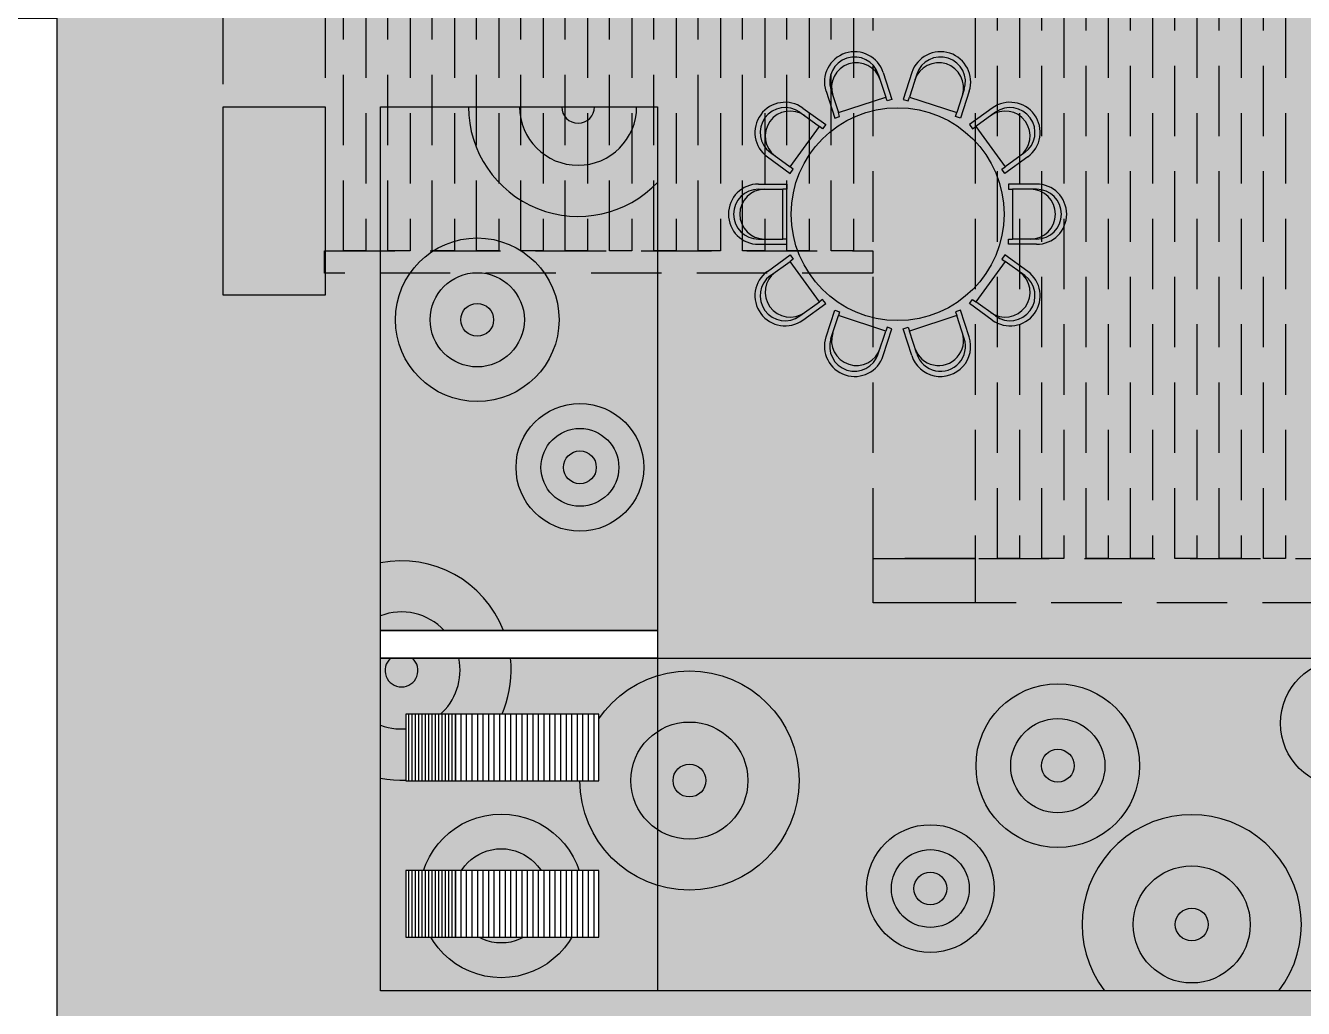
# Model space of a CAD drawing. Header units: metres. Extents: x 1769 to 3632, y 809 to 2652.
# Drawn here: x 2696.72 to 2708.25, y 1845.13 to 1854 of the extents above; entities that cross this region are included whole.
import ezdxf

# ---------------------------------------------------------------- set-up
doc = ezdxf.new("R2010")
doc.units = ezdxf.units.M
doc.header["$LTSCALE"] = 10
doc.linetypes.add('HIDDEN', pattern=[9.525, 6.35, -3.175])
for name, color, linetype in [('A-COLS', 6, 'Continuous'), ('A-COLS-PATT+', 8, 'Continuous'), ('A-FLOR-LEVL', 2, 'Continuous'), ('A-FURN', 1, 'Continuous'), ('A-PATT+', 8, 'Continuous'), ('A-PROJ+', 1, 'HIDDEN'), ('A-WALL', 6, 'Continuous'), ('G+E_Muros', 7, 'Continuous'), ('L-POND+', 134, 'Continuous')]:
    doc.layers.add(name, color=color, linetype=linetype)

# ---------------------------------------------------------------- blocks, each defined once
blk = doc.blocks.new('ME-21')
at = {"layer": 'A-FURN', "ltscale": 0.01}
for p, q in [((-0.086, 1.133), (-0.018, 0.926)), ((-0.041, 1.148), (0.037, 0.906)), ((0.217, 1.148), (0.138, 0.906)), ((0.261, 1.133), (0.194, 0.926)), ((-0.558, 0.98), (-0.479, 0.738)), ((-0.514, 0.994), (-0.446, 0.787)), ((-0.446, 0.787), (-0.018, 0.926)), ((-0.007, 0.892), (-0.018, 0.926)), ((0.183, 0.892), (0.194, 0.926)), ((0.194, 0.926), (0.622, 0.787)), ((0.689, 0.994), (0.622, 0.787)), ((0.733, 0.98), (0.655, 0.738)), ((-0.767, 0.828), (-0.561, 0.679)), ((0.037, 0.906), (-0.007, 0.892)), ((0.138, 0.906), (0.183, 0.892)), ((0.942, 0.828), (0.737, 0.679)), ((-0.794, 0.79), (-0.618, 0.662)), ((-0.479, 0.738), (-0.435, 0.753)), ((-0.435, 0.753), (-0.446, 0.787)), ((0.611, 0.753), (0.622, 0.787)), ((0.655, 0.738), (0.611, 0.753)), ((0.97, 0.79), (0.793, 0.662)), ((-0.882, 0.298), (-0.618, 0.662)), ((-0.589, 0.641), (-0.618, 0.662)), ((-0.561, 0.679), (-0.589, 0.641)), ((0.737, 0.679), (0.764, 0.641)), ((0.764, 0.641), (0.793, 0.662)), ((0.793, 0.662), (1.058, 0.298)), ((-1.086, 0.389), (-0.881, 0.239)), ((-1.059, 0.426), (-0.882, 0.298)), ((1.262, 0.389), (1.056, 0.239)), ((1.234, 0.426), (1.058, 0.298)), ((-0.853, 0.277), (-0.882, 0.298)), ((-0.881, 0.239), (-0.853, 0.277)), ((1.029, 0.277), (1.058, 0.298)), ((1.056, 0.239), (1.029, 0.277)), ((-1.166, 0.143), (-0.912, 0.143)), ((-0.912, 0.143), (-0.912, 0.096)), ((1.341, 0.143), (1.087, 0.143)), ((1.087, 0.143), (1.087, 0.096)), ((-1.166, 0.096), (-0.948, 0.096)), ((-0.912, 0.096), (-0.948, 0.096)), ((-0.948, -0.354), (-0.948, 0.096)), ((1.087, 0.096), (1.123, 0.096)), ((1.341, 0.096), (1.123, 0.096)), ((1.123, 0.096), (1.123, -0.354)), ((-1.166, -0.354), (-0.948, -0.354)), ((-1.166, -0.4), (-0.912, -0.4)), ((-0.912, -0.354), (-0.948, -0.354)), ((-0.912, -0.4), (-0.912, -0.354)), ((1.087, -0.354), (1.123, -0.354)), ((1.087, -0.4), (1.087, -0.354)), ((1.341, -0.4), (1.087, -0.4)), ((1.341, -0.354), (1.123, -0.354)), ((-1.086, -0.646), (-0.881, -0.496)), ((-1.059, -0.683), (-0.882, -0.555)), ((-0.853, -0.534), (-0.882, -0.555)), ((-0.618, -0.919), (-0.882, -0.555)), ((-0.881, -0.496), (-0.853, -0.534)), ((1.058, -0.555), (0.793, -0.919)), ((1.056, -0.496), (1.029, -0.534)), ((1.029, -0.534), (1.058, -0.555)), ((1.262, -0.646), (1.056, -0.496)), ((1.234, -0.683), (1.058, -0.555)), ((-0.794, -1.047), (-0.618, -0.919)), ((-0.589, -0.898), (-0.618, -0.919)), ((-0.561, -0.936), (-0.589, -0.898)), ((0.737, -0.936), (0.764, -0.898)), ((0.764, -0.898), (0.793, -0.919)), ((0.97, -1.047), (0.793, -0.919)), ((-0.767, -1.085), (-0.561, -0.936)), ((-0.558, -1.237), (-0.479, -0.995)), ((-0.479, -0.995), (-0.435, -1.01)), ((-0.435, -1.01), (-0.446, -1.044)), ((0.655, -0.995), (0.611, -1.01)), ((0.611, -1.01), (0.622, -1.044)), ((0.733, -1.237), (0.655, -0.995)), ((0.942, -1.085), (0.737, -0.936)), ((-0.514, -1.251), (-0.446, -1.044)), ((-0.018, -1.183), (-0.446, -1.044)), ((-0.007, -1.149), (-0.018, -1.183)), ((0.037, -1.163), (-0.007, -1.149)), ((0.138, -1.163), (0.183, -1.149)), ((0.183, -1.149), (0.194, -1.183)), ((0.622, -1.044), (0.194, -1.183)), ((0.689, -1.251), (0.622, -1.044)), ((-0.086, -1.39), (-0.018, -1.183)), ((-0.041, -1.405), (0.037, -1.163)), ((0.217, -1.405), (0.138, -1.163)), ((0.261, -1.39), (0.194, -1.183))]:
    blk.add_line(p, q, dxfattribs=at)
blk.add_circle((0.088, -0.129), 0.96, dxfattribs=at)
for centre, radius, start, end in [((-0.3, 1.064), 0.272, 18, 198), ((-0.3, 1.064), 0.225, 18, 198), ((0.475, 1.064), 0.272, 342, 162), ((0.475, 1.064), 0.225, 342, 162), ((-0.283, 1.012), 0.225, 18, 198), ((0.458, 1.012), 0.225, 342, 162), ((-0.927, 0.608), 0.272, 54, 234), ((-0.927, 0.608), 0.225, 54, 234), ((1.102, 0.608), 0.272, 306, 126), ((1.102, 0.608), 0.225, 306, 126), ((-0.882, 0.576), 0.225, 54, 234), ((1.058, 0.576), 0.225, 306, 126), ((-1.166, -0.129), 0.272, 90, 270), ((1.341, -0.129), 0.272, 270, 90), ((-1.166, -0.129), 0.225, 90, 270), ((-1.111, -0.129), 0.225, 90, 270), ((1.287, -0.129), 0.225, 270, 90), ((1.341, -0.129), 0.225, 270, 90), ((-0.927, -0.865), 0.272, 126, 306), ((-0.927, -0.865), 0.225, 126, 306), ((-0.882, -0.833), 0.225, 126, 306), ((1.058, -0.833), 0.225, 234, 54), ((1.102, -0.865), 0.272, 234, 54), ((1.102, -0.865), 0.225, 234, 54), ((-0.3, -1.321), 0.272, 162, 342), ((-0.3, -1.321), 0.225, 162, 342), ((-0.283, -1.269), 0.225, 162, 342), ((0.475, -1.321), 0.272, 198, 18), ((0.458, -1.269), 0.225, 198, 18), ((0.475, -1.321), 0.225, 198, 18)]:
    blk.add_arc(centre, radius, start, end, dxfattribs=at)
blk = doc.blocks.new('A$Cce981d58')
at = {"layer": 'A-COLS-PATT+', "ltscale": 0.01}
h = blk.add_hatch(color=256, dxfattribs=at)
h.dxf.hatch_style = 1
h.paths.add_polyline_path([(0, 0.4), (0.92, 0.4), (0.92, 0), (0, 0)])
at = {"layer": 'A-COLS', "ltscale": 0.01}
blk.add_lwpolyline([(0, 0.4), (0.92, 0.4), (0.92, 0), (0, 0)], close=True, dxfattribs=at)
blk = doc.blocks.new('A$C178ca500')
at = {"layer": 'A-PROJ+', "ltscale": 0.01}
blk.add_lwpolyline([(0, 6.875), (0.2, 6.875), (0.2, 0), (0, 0)], close=True, dxfattribs=at)
blk = doc.blocks.new('A$Cb2cb29f0')
at = {"layer": 'A-PROJ+', "ltscale": 0.01}
blk.add_lwpolyline([(0, 4.1), (0.2, 4.1), (0.2, 0), (0, 0)], close=True, dxfattribs=at)
blk = doc.blocks.new('A$Cc2978ab6')
at = {"layer": 'A-COLS-PATT+', "ltscale": 0.01}
h = blk.add_hatch(color=256, dxfattribs=at)
h.dxf.hatch_style = 1
h.paths.add_polyline_path([(0, 4.475), (0.92, 4.475), (0.92, 2.775), (0, 2.775)])
at = {"layer": 'A-COLS', "ltscale": 0.01}
blk.add_lwpolyline([(0, 4.475), (0.92, 4.475), (0.92, 2.775), (0, 2.775)], close=True, dxfattribs=at)
at = {"layer": 'A-PROJ+', "ltscale": 0.01}
for points in [[(0, 7.275), (0.92, 7.275), (0.92, 2.775), (0, 2.775)], [(5.865, 7.275), (6.785, 7.275), (6.785, 0.4), (5.865, 0.4)], [(5.86, 3.175), (5.86, 2.975), (0.915, 2.975), (0.915, 3.175)], [(5.865, 0), (5.865, 0.4), (20.489, 0.4), (20.489, 0)]]:
    blk.add_lwpolyline(points, close=True, dxfattribs=at)
for name, p in [('A$Cb2cb29f0', (1.087, 3.175)), ('A$Cb2cb29f0', (1.487, 3.175)), ('A$Cb2cb29f0', (1.887, 3.175)), ('A$Cb2cb29f0', (2.287, 3.175)), ('A$Cb2cb29f0', (2.687, 3.175)), ('A$Cb2cb29f0', (3.087, 3.175)), ('A$Cb2cb29f0', (3.487, 3.175)), ('A$Cb2cb29f0', (3.887, 3.175)), ('A$Cb2cb29f0', (4.287, 3.175)), ('A$Cb2cb29f0', (4.687, 3.175)), ('A$Cb2cb29f0', (5.087, 3.175)), ('A$Cb2cb29f0', (5.487, 3.175)), ('A$C178ca500', (6.985, 0.4)), ('A$C178ca500', (7.385, 0.4)), ('A$C178ca500', (7.785, 0.4)), ('A$C178ca500', (8.185, 0.4)), ('A$C178ca500', (8.585, 0.4)), ('A$C178ca500', (8.985, 0.4)), ('A$C178ca500', (9.385, 0.4))]:
    blk.add_blockref(name, p, dxfattribs=at)
at = {"layer": 'G+E_Muros'}
blk.add_blockref('A$Cce981d58', (5.865, 0), dxfattribs=at)
blk = doc.blocks.new('reposera')
blk.add_wipeout([(0, 0.3), (0.57, 0.3), (0.665, 0.3), (0.87, 0.3), (0.97, 0.3), (1.54, 0.3), (1.583, 0.3), (1.642, 0.3), (1.69, 0.3), (1.74, 0.3), (1.74, -0.3), (1.69, -0.3), (1.642, -0.3), (1.572, -0.3), (1.54, -0.3), (0.97, -0.3), (0.849, -0.3), (0.647, -0.3), (0.57, -0.3), (0, -0.3)]).dxf.layer = 'A-FURN'
at = {"layer": 'A-FURN'}
h = blk.add_hatch(dxfattribs=at)
h.set_pattern_fill('_USER', color=253, scale=0.03, angle=90, style=0, pattern_type=0)
h.set_pattern_definition([(90, (7e-15, -0.3), (-0.03, 2e-18), [])])
h.paths.add_polyline_path([(0.45, 0.3), (0, 0.3), (0, -0.3), (0.45, -0.3)])
h = blk.add_hatch(dxfattribs=at)
h.set_pattern_fill('_USER', color=253, scale=0.05, angle=90, style=0, pattern_type=0)
h.set_pattern_definition([(90, (0.45, -0.3), (-0.05, 3e-18), [])])
h.paths.add_polyline_path([(1.74, 0.3), (0.45, 0.3), (0.45, -0.3), (1.74, -0.3)])
blk.add_line((0.45, -0.3), (0.45, 0.3), dxfattribs=at)
blk.add_lwpolyline([(0, -0.3), (1.74, -0.3), (1.74, 0.3), (0, 0.3), (0, -0.3)], dxfattribs=at)
blk = doc.blocks.new('A$Ca70b421f')
at = {"layer": 'A-PATT+', "ltscale": 0.01, "true_color": 0x939598}
h = blk.add_hatch(dxfattribs=at)
h.set_pattern_fill('DOLMIT', color=252, scale=0.018)
edge = h.paths.add_edge_path()
edge.add_line((25.336, 3.261), (25.336, 0.2))
edge.add_line((25.336, 0.2), (21.714, 0.201))
edge.add_arc((21.085, 39.148), 38.953, 269.1827, 270.9248, ccw=False)
edge.add_arc((20.492, -1.918), 2.118, 88.9999, 105.352)
edge.add_arc((20.284, -1.103), 1.277, 106.0408, 133.345)
edge.add_line((19.408, -0.174), (20.181, -0.894))
edge.add_arc((22.738, -4.49), 4.413, 113.9193, 125.4178, ccw=False)
edge.add_arc((23.173, -5.742), 5.735, 93.3642, 112.8262, ccw=False)
edge.add_line((22.837, -0.017), (25.336, 0))
edge.add_line((25.336, 0), (40.875, 0))
edge.add_line((40.875, 0), (40.875, 8.862))
edge.add_line((40.875, 8.862), (64.844, 22.7))
edge.add_line((64.844, 22.7), (63.676, 24.724))
edge.add_line((63.676, 24.724), (62.117, 23.824))
edge.add_line((62.117, 23.824), (61.542, 24.82))
edge.add_line((61.542, 24.82), (63.101, 25.72))
edge.add_line((63.101, 25.72), (57.787, 34.924))
edge.add_line((57.787, 34.924), (54.607, 33.088))
edge.add_line((54.607, 33.088), (54.606, 20.815))
edge.add_line((54.606, 20.815), (49.844, 18.066))
edge.add_line((49.844, 18.066), (50.419, 17.07))
edge.add_line((50.419, 17.07), (50.029, 16.845))
edge.add_line((50.029, 16.845), (49.454, 17.841))
edge.add_line((49.454, 17.841), (45.184, 15.375))
edge.add_line((45.184, 15.375), (16.566, 15.375))
edge.add_line((16.566, 15.375), (16.566, 15.5))
edge.add_line((16.566, 15.5), (7.179, 15.5))
edge.add_line((7.179, 15.5), (7.179, 19.454))
edge.add_line((7.179, 19.454), (0, 19.454))
edge.add_line((0, 19.454), (0.001, 13.375))
edge.add_line((0.001, 13.375), (15.066, 13.375))
edge.add_line((15.066, 13.375), (15.066, 2.417))
edge.add_arc((18.886, 2.473), 3.82, 180.8316, 254.2952)
edge.add_arc((18.514, 0.571), 1.895, 223.0293, 249.5502, ccw=False)
edge.add_arc((18.283, 1.041), 2.108, 148.2186, 236.7821, ccw=False)
edge.add_arc((18.64, 0.629), 2.633, 91.5547, 144.6769, ccw=False)
edge.add_line((18.568, 3.261), (25.336, 3.261))
h.paths.add_polyline_path([(28.836, 4.4), (37.975, 4.4), (37.975, 3.7), (29.536, 3.7), (29.536, 2.665), (28.836, 2.665)], flags=16)
h.paths.add_polyline_path([(23.836, 4.6), (17.986, 4.6), (17.986, 12.575), (20.486, 12.575), (20.486, 7.6), (37.975, 7.6), (37.975, 4.6)], flags=16)
edge = h.paths.add_edge_path(flags=16)
edge.add_arc((21.085, 39.148), 39.153, 269.1822, 270.8601, ccw=False)
edge.add_arc((20.492, -1.918), 1.918, 88.9906, 105.3155)
edge.add_arc((20.284, -1.103), 1.077, 106.1036, 121.8452)
edge.add_line((19.716, -0.188), (20.2, -0.638))
edge.add_arc((22.738, -4.49), 4.613, 113.8955, 123.3845, ccw=False)
edge.add_arc((23.173, -5.742), 5.935, 104.6475, 112.8445, ccw=False)
at = {"layer": 'A-FLOR-LEVL', "ltscale": 0.01}
blk.add_lwpolyline([(45.184, 15.375), (16.566, 15.375), (16.566, 15.5), (7.179, 15.5), (7.179, 19.454), (0, 19.454), (0.001, 13.375), (15.066, 13.375), (15.066, 2.417, 0.331995), (17.852, -1.205, -0.116239), (17.129, -0.722, -0.406889), (16.492, 2.151, -0.236031), (18.568, 3.261), (25.336, 3.261), (25.336, 0.2), (21.714, 0.201, -0.007602), (20.529, 0.2, 0.071471), (19.932, 0.124, 0.119704), (19.408, -0.174), (20.181, -0.894, -0.050214), (20.949, -0.456, -0.085124), (22.837, -0.017), (25.336, 0), (40.875, 0)], format="xyb", dxfattribs=at)
blk.add_lwpolyline([(23.836, 4.6), (17.986, 4.6), (17.986, 12.575), (20.486, 12.575), (20.486, 7.6), (37.975, 7.6), (37.975, 4.6), (23.836, 4.6)], dxfattribs=at)

msp = doc.modelspace()

# ---------------------------------------------------------------- block references
at = {"layer": 'A-FLOR-LEVL'}
msp.add_blockref('A$Ca70b421f', (2681.937, 1840.691), dxfattribs=at)

# ---------------------------------------------------------------- next in the draw order: hatches: boundary and pattern name
at = {"layer": 'L-POND+', "ltscale": 0.01}
h = msp.add_hatch(dxfattribs=at)
h.set_pattern_fill('DOTS', color=256, scale=0.084)
h.paths.add_polyline_path([(2719.913, 1848.291), (2719.913, 1845.291), (2699.923, 1845.291), (2699.923, 1848.291)])
h.paths.add_polyline_path([(2702.423, 1848.541), (2699.923, 1848.541), (2699.923, 1853.266), (2702.423, 1853.266)])

# ---------------------------------------------------------------- next in the draw order: linework, layer by layer
at = {"layer": 'A-FLOR-LEVL', "ltscale": 0.01}
msp.add_lwpolyline([(2699.923, 1848.291), (2702.423, 1848.291), (2702.423, 1845.291), (2699.923, 1845.291)], close=True, dxfattribs=at)
at = {"layer": 'A-WALL', "ltscale": 0.01}
msp.add_lwpolyline([(2702.423, 1848.291), (2699.923, 1848.291), (2699.923, 1848.541), (2702.423, 1848.541)], close=True, dxfattribs=at)
at = {"layer": 'L-POND+', "ltscale": 0.01}
for points in [[(2702.423, 1848.541), (2699.923, 1848.541), (2699.923, 1853.266), (2702.423, 1853.266), (2702.423, 1848.541)], [(2719.913, 1848.291), (2719.913, 1845.291), (2699.923, 1845.291), (2699.923, 1848.291), (2719.913, 1848.291)]]:
    msp.add_lwpolyline(points, dxfattribs=at)
for centre, radius in [((2700.796, 1851.344), 0.738), ((2700.796, 1851.344), 0.425), ((2700.796, 1851.344), 0.148), ((2701.722, 1850.013), 0.576), ((2701.722, 1850.013), 0.351), ((2701.722, 1850.013), 0.148), ((2708.618, 1847.705), 0.576), ((2702.71, 1847.188), 0.989), ((2706.033, 1847.322), 0.738), ((2706.033, 1847.322), 0.425), ((2702.71, 1847.188), 0.528), ((2706.033, 1847.322), 0.148), ((2702.71, 1847.188), 0.148), ((2701.013, 1846.148), 0.738), ((2704.883, 1846.214), 0.576), ((2701.013, 1846.148), 0.425), ((2704.883, 1846.214), 0.351), ((2704.883, 1846.214), 0.148), ((2707.241, 1845.89), 0.528), ((2701.013, 1846.148), 0.148), ((2707.241, 1845.89), 0.148)]:
    msp.add_circle(centre, radius, dxfattribs=at)
for centre, radius, start, end in [((2701.706, 1853.266), 0.989, 180, 316.5409), ((2701.706, 1853.266), 0.528, 180, 0), ((2701.706, 1853.266), 0.148, 180, 0), ((2700.113, 1848.181), 0.989, 21.3492, 101.0454), ((2700.113, 1848.181), 0.528, 42.981, 111.0255), ((2700.113, 1848.181), 0.989, 258.9546, 6.3864), ((2700.113, 1848.181), 0.528, 248.9745, 12.0231), ((2700.113, 1848.181), 0.148, 132.013, 47.987), ((2707.241, 1845.89), 0.989, 322.6788, 217.3212)]:
    msp.add_arc(centre, radius, start, end, dxfattribs=at)

# ---------------------------------------------------------------- next in the draw order: block references
at = {"layer": 'A-FURN', "ltscale": 0.01}
msp.add_blockref('ME-21', (2704.5, 1852.426), dxfattribs=at)
at = {"layer": 'A-PROJ+', "ltscale": 0.01}
msp.add_blockref('A$Cc2978ab6', (2698.503, 1848.791), dxfattribs=at)

# ---------------------------------------------------------------- next in the draw order: block references
for p in [(2700.153, 1847.486), (2700.153, 1846.076)]:
    msp.add_blockref('reposera', p)

doc.saveas('drawing.dxf')
